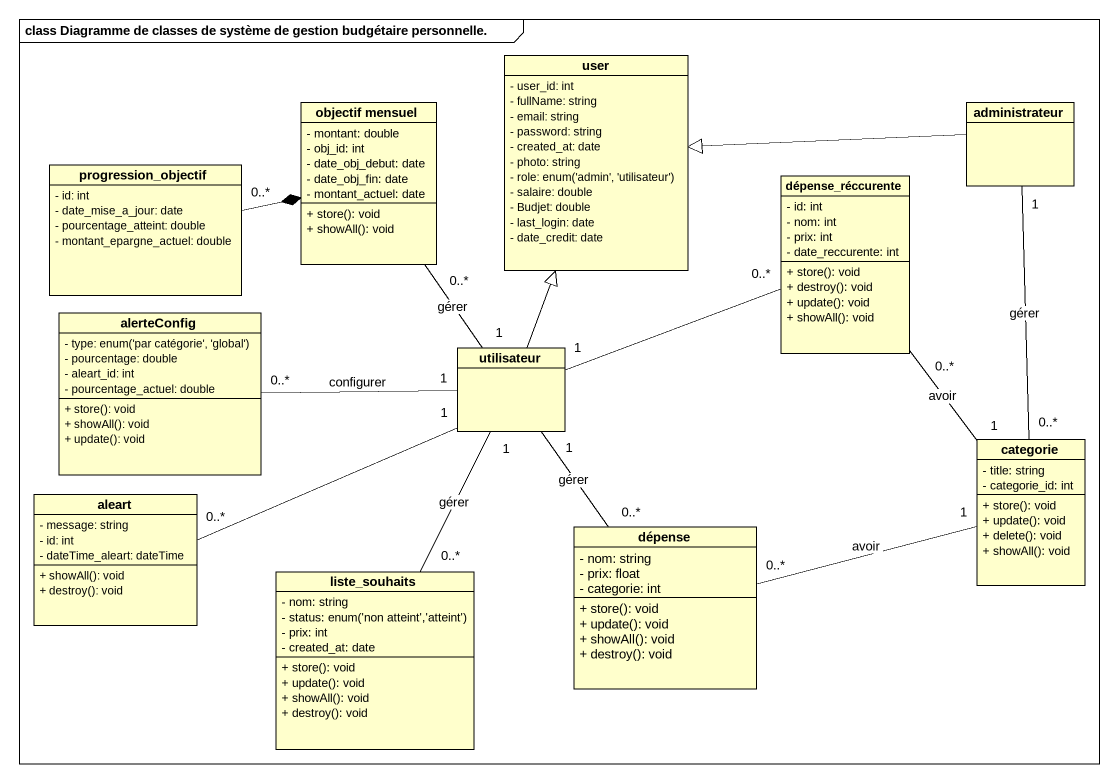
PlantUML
@startuml
mainframe class Diagramme de classes de système de gestion budgétaire personnelle.
hide circle
hide empty members
skinparam classAttributeIconSize 0
class user {
  - user_id: int
  - fullName: string
  - email: string
  - password: string
  - created_at: date
  - photo: string
  {field} - role: enum('admin', 'utilisateur')
  - salaire: double
  - Budjet: double
  - last_login: date
  - date_credit: date
}
class "objectif mensuel" as objectif_mensuel {
  - montant: double
  - obj_id: int
  - date_obj_debut: date
  - date_obj_fin: date
  - montant_actuel: date
  + store(): void
  + showAll(): void
}
class administrateur
class progression_objectif {
  - id: int
  - date_mise_a_jour: date
  - pourcentage_atteint: double
  - montant_epargne_actuel: double
}
class dépense_réccurente {
  - id: int
  - nom: int
  - prix: int
  - date_reccurente: int
  + store(): void
  + destroy(): void
  + update(): void
  + showAll(): void
}
class alerteConfig {
  {field} - type: enum('par catégorie', 'global')
  - pourcentage: double
  - aleart_id: int
  - pourcentage_actuel: double
  + store(): void
  + showAll(): void
  + update(): void
}
class utilisateur
class categorie {
  - title: string
  - categorie_id: int
  + store(): void
  + update(): void
  + delete(): void
  + showAll(): void
}
class aleart {
  - message: string
  - id: int
  - dateTime_aleart: dateTime
  + showAll(): void
  + destroy(): void
}
class dépense {
  - nom: string
  - prix: float
  - categorie: int
  + store(): void
  + update(): void
  + showAll(): void
  + destroy(): void
}
class liste_souhaits {
  - nom: string
  {field} - status: enum('non atteint','atteint')
  - prix: int
  - created_at: date
  + store(): void
  + update(): void
  + showAll(): void
  + destroy(): void
}
objectif_mensuel "0..*" -- "1" utilisateur : gérer
administrateur -left-|> user
administrateur "1" -- "0..*" categorie : gérer
progression_objectif "0..*" -right-* objectif_mensuel
dépense_réccurente "0..*" -- "1" categorie : avoir
alerteConfig "0..*" -right- "1" utilisateur : configurer
utilisateur -up-|> user
utilisateur "1" -right- "0..*" dépense_réccurente
utilisateur "1" -- "0..*" dépense : gérer
utilisateur "1" -- "0..*" liste_souhaits : gérer
categorie "1" -left- "0..*" dépense : avoir
aleart "0..*" -right- "1" utilisateur
@enduml
